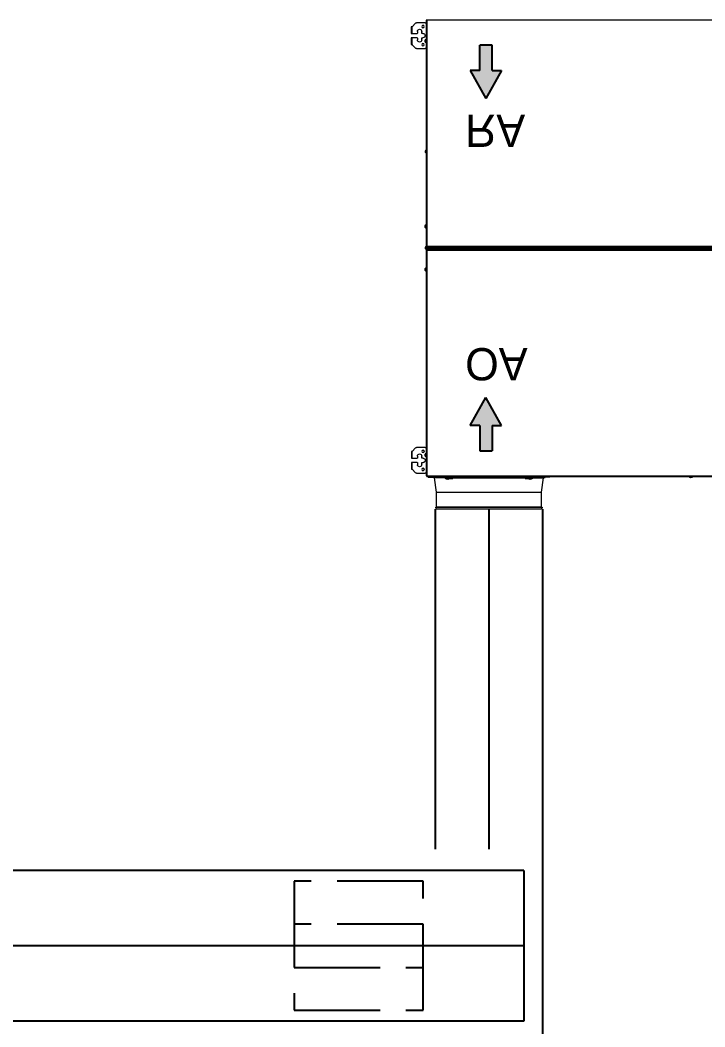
# Model space of a CAD drawing. Header units: millimetres. Extents: x 61566 to 667441, y 0 to 118800.
# Drawn here: x 276543 to 278135, y 53743 to 56083 of the extents above; entities that cross this region are included whole.
import ezdxf

# ---------------------------------------------------------------- set-up
doc = ezdxf.new("R2010")
doc.units = ezdxf.units.MM
doc.header["$LTSCALE"] = 200
for name, pattern in [('CEN6', [12, 10, -0.75, 0.5, -0.75]), ('CENTER', [50.8, 31.75, -6.35, 6.35, -6.35]), ('H6', [6.5, 5, -1.5])]:
    doc.linetypes.add(name, pattern=pattern)
for name, color, linetype in [('1 EA', 3, 'Continuous'), ('1 OA', 4, 'Continuous'), ('LG-환기', 2, 'Continuous'), ('환기(SA)', 3, 'Continuous'), ('환기유니트', 6, 'Continuous')]:
    doc.layers.add(name, color=color, linetype=linetype)
doc.styles.add('ACISOGDT', font='amgdt.shx')

# ---------------------------------------------------------------- blocks, each defined once
blk = doc.blocks.new('파랑화살표')
at = {"layer": 'LG-환기', "ltscale": 0.5}
blk.add_hatch(color=5, dxfattribs=at).paths.add_polyline_path([(0, -15.8), (0, 15.8), (64.8, 15.8), (64.8, 40.6), (137.3, 0), (64.8, -40.6), (64.8, -15.8)])
at = {"layer": 'LG-환기', "color": 5, "ltscale": 0.5}
for p, q in [((64.8, 40.6), (137.3, 0)), ((64.8, 40.6), (137.3, 0)), ((64.8, 15.8), (64.8, 40.6)), ((64.8, 15.8), (64.8, 40.6)), ((64.8, 15.8), (0, 15.8)), ((64.8, 15.8), (0, 15.8)), ((0, 15.8), (0, -15.8)), ((64.8, -40.6), (137.3, 0)), ((64.8, -40.6), (137.3, 0)), ((64.8, -15.8), (0, -15.8)), ((64.8, -15.8), (0, -15.8)), ((64.8, -15.8), (64.8, -40.6)), ((64.8, -15.8), (64.8, -40.6))]:
    blk.add_line(p, q, dxfattribs=at)
blk = doc.blocks.new('빨간화살표')
at = {"layer": 'LG-환기', "ltscale": 0.5}
blk.add_hatch(color=1, dxfattribs=at).paths.add_polyline_path([(0, -15.8), (0, 15.8), (-64.8, 15.8), (-64.8, 40.6), (-137.3, 0), (-64.8, -40.6), (-64.8, -15.8)])
at = {"layer": 'LG-환기', "color": 1, "ltscale": 0.5}
for p, q in [((-64.8, 40.6), (-137.3, 0)), ((-64.8, 40.6), (-137.3, 0)), ((-64.8, 15.8), (-64.8, 40.6)), ((-64.8, 15.8), (-64.8, 40.6)), ((-64.8, -40.6), (-137.3, 0)), ((-64.8, -40.6), (-137.3, 0)), ((-64.8, 15.8), (0, 15.8)), ((-64.8, 15.8), (0, 15.8)), ((0, 15.8), (0, -15.8)), ((-64.8, -15.8), (-64.8, -40.6)), ((-64.8, -15.8), (-64.8, -40.6)), ((-64.8, -15.8), (0, -15.8)), ((-64.8, -15.8), (0, -15.8))]:
    blk.add_line(p, q, dxfattribs=at)
blk = doc.blocks.new('상업용 프리미엄환기 800~1000CMH')
at = {"layer": 'LG-환기', "color": 0, "linetype": 'Continuous', "lineweight": 18}
for p, q in [((-10.4, 23.9), (-10.4, 1261.3)), ((-9.1, 22.5), (-9.1, 948.1)), ((1050.5, 949), (1050.5, 22.5)), ((-12.8, 639.5), (-12.8, 639.5)), ((-10.9, 633.1), (-10.9, 642)), ((-12.4, 309.6), (-12.6, 298.6)), ((-10.4, 309.6), (-12.4, 309.6)), ((-12.4, 309.6), (-12.4, 199.3)), ((-82.5, 291.6), (-86.8, 289.9)), ((-86.8, 289.9), (-86.8, 46.3)), ((-82.5, 291.6), (-82.5, 44.5)), ((-81.8, 291.1), (-81.8, 45)), ((-46.9, 289.9), (-81.8, 289.9)), ((-13.5, 294.1), (-46.9, 289.9)), ((-46.9, 46.3), (-46.9, 289.9)), ((-13.5, 269.9), (-13.5, 294.1)), ((-12.6, 266.4), (-12.6, 298.6)), ((-16.7, 264.6), (-17.1, 264.6)), ((-17.1, 263.8), (-16.7, 263.8)), ((-16.7, 266.4), (-16.7, 266.4)), ((-16.7, 262.1), (-16.7, 262.1)), ((-15.5, 252), (-15.5, 260.1)), ((-14.6, 268.9), (-14.9, 268.9)), ((-14.9, 268.9), (-14.9, 259.5)), ((-14.9, 259.5), (-14.6, 259.5)), ((-12.4, 269.9), (-14.6, 269.9)), ((-14.6, 253.4), (-14.6, 269.9)), ((-14.6, 259.6), (-12.5, 259.6)), ((-13.5, 83.9), (-13.5, 252.2)), ((-12.6, 80.1), (-12.6, 256)), ((-10.4, 199.3), (-12.4, 199.3)), ((-12.4, 136.8), (-10.4, 136.8)), ((-12.4, 26.6), (-12.4, 136.8)), ((-16.7, 72.3), (-17.1, 72.3)), ((-17.1, 71.5), (-16.7, 71.5)), ((-16.7, 74), (-16.7, 74)), ((-15.5, 76.1), (-15.5, 84.1)), ((-14.6, 76.6), (-14.9, 76.6)), ((-14.9, 76.6), (-14.9, 67.2)), ((-14.6, 66.2), (-14.6, 82.7)), ((-14.6, 76.5), (-12.5, 76.5)), ((-16.7, 69.7), (-16.7, 69.7)), ((-14.9, 67.2), (-14.6, 67.2)), ((-14.6, 66.2), (-12.4, 66.2)), ((-13.5, 66.2), (-13.5, 42)), ((-12.6, 69.7), (-12.6, 37.6)), ((-86.8, 46.3), (-82.5, 44.5)), ((-81.8, 46.3), (-46.9, 46.3)), ((-46.9, 46.3), (-13.5, 42)), ((-12.6, 37.6), (-12.4, 26.6)), ((-12.4, 26.6), (-10.4, 26.6)), ((1051.8, 23.9), (-10.4, 23.9)), ((1050.5, 22.6), (-9.1, 22.6)), ((-1.7, 22.5), (-9.1, 22.5)), ((-3, 0), (-3, 20)), ((17, 12.1), (21.5, 12.1)), ((21.5, 2.1), (17, 2.1)), ((22, 12.6), (22, 15.1)), ((22, 1.6), (22, -12)), ((32, 15.1), (32, 12.6)), ((32, -12), (32, 1.6)), ((32.5, 12.1), (37, 12.1)), ((37, 2.1), (32.5, 2.1)), ((44, 22.1), (35.2, 22.1)), ((37.6, 20.1), (37.7, 20.1)), ((57, 20), (57, 0)), ((475.1, 22.1), (466.3, 22.1)), ((468.7, 20.1), (468.8, 20.1)), ((518.9, 21.1), (519, 21.1)), ((575.1, 22.1), (566.3, 22.1)), ((568.7, 20.1), (568.8, 20.1)), ((743, 21.1), (743.1, 21.1)), ((984.4, -0.2), (984.4, 19.8)), ((1006.2, 22.1), (997.4, 22.1)), ((999.8, 20.1), (999.9, 20.1)), ((1004.4, 11.9), (1008.9, 11.9)), ((1008.9, 1.9), (1004.4, 1.9)), ((1009.4, 12.4), (1009.4, 14.9)), ((1009.4, 1.4), (1009.4, -12.2)), ((1019.4, 14.9), (1019.4, 12.4)), ((1019.4, -12.2), (1019.4, 1.4)), ((1019.9, 11.9), (1024.4, 11.9)), ((1024.4, 1.9), (1019.9, 1.9)), ((1050.5, 22.5), (1042.7, 22.5)), ((1044.4, 19.8), (1044.4, -0.2)), ((6.2, -10.4), (-2.1, -2.1)), ((5.9, -10.1), (22, -10.1)), ((6.2, -10.4), (22, -10.4)), ((6.2, -12), (6.2, -10.4)), ((22, -12), (6.2, -12)), ((9.2, -10.4), (9.2, -12)), ((19, -12), (19, -10.4)), ((32, -10.1), (48.1, -10.1)), ((32, -10.4), (47.8, -10.4)), ((47.8, -12), (32, -12)), ((35, -10.4), (35, -12)), ((44.8, -12), (44.8, -10.4)), ((56.1, -2.1), (47.8, -10.4)), ((47.8, -10.4), (47.8, -12)), ((985.3, -2.3), (993.3, -10.3)), ((993.3, -10.3), (1009.4, -10.3)), ((993.6, -10.6), (993.3, -10.3)), ((993.6, -10.6), (1009.4, -10.6)), ((993.6, -12.2), (993.6, -10.6)), ((1009.4, -12.2), (993.6, -12.2)), ((996.6, -10.6), (996.6, -12.2)), ((1006.4, -12.2), (1006.4, -10.6)), ((1019.4, -10.3), (1035.5, -10.3)), ((1019.4, -10.6), (1035.2, -10.6)), ((1035.2, -12.2), (1019.4, -12.2)), ((1022.4, -10.6), (1022.4, -12.2)), ((1032.2, -12.2), (1032.2, -10.6)), ((1043.5, -2.3), (1035.2, -10.6)), ((1035.2, -10.6), (1035.2, -12.2))]:
    blk.add_line(p, q, dxfattribs=at)
at = {"layer": 'LG-환기', "color": 0, "lineweight": 70}
blk.add_line((520.7, 23.9), (520.7, 1259.8), dxfattribs=at)
at = {"layer": 'LG-환기', "color": 0, "linetype": 'Continuous', "lineweight": 18}
for centre in [(6, 15.1), (48, 15.1), (993.4, 14.9), (1035.4, 14.9)]:
    blk.add_circle(centre, 3, dxfattribs=at)
for centre, radius, start, end in [((-7.8, 637.6), 5.4, 124.6013, 158.604), ((-7.8, 637.6), 5.4, 206.0867, 235.3987), ((-10.7, 641.8), 0.3, 0, 124.6013), ((-10.7, 633.4), 0.3, 235.3987, 0), ((-82.3, 291.1), 0.5, 0, 111.8014), ((-13.6, 295.1), 1, 277.3264, 0), ((-11, 264.2), 6.09, 159.3157, 176.2321), ((-11, 264.2), 6.09, 183.7679, 200.6843), ((-11, 264.2), 6.1, 129.6019, 159.3622), ((-11, 264.2), 5.71, 175.982, 184.018), ((-11, 264.2), 6.1, 200.6378, 230.3981), ((-11, 71.9), 6.09, 159.3157, 176.2321), ((-11, 71.9), 6.09, 183.7679, 200.6843), ((-11, 71.9), 6.1, 129.6019, 159.3622), ((-11, 71.9), 5.71, 175.982, 184.018), ((-11, 71.9), 6.1, 200.6378, 230.3981), ((-82.3, 45), 0.5, 248.1986, 0), ((-13.6, 41), 1, 0, 82.6736), ((0, 20), 3, 119.9279, 180), ((0, 0), 3, 180, 225), ((17, 7.1), 5, 90, 270), ((21.5, 12.6), 0.5, 270, 0), ((21.5, 1.6), 0.5, 0, 90), ((27, 15.1), 5, 0, 180), ((32.5, 12.6), 0.5, 180, 270), ((32.5, 1.6), 0.5, 90, 180), ((35.4, 22.3), 0.3, 90, 214.6013), ((39.6, 25.2), 5.4, 214.6013, 248.604), ((37, 7.1), 5, 270, 90), ((39.6, 25.2), 5.4, 296.0867, 325.3987), ((43.8, 22.3), 0.3, 325.3987, 90), ((54, 20), 3, 0, 60.0721), ((54, 0), 3, 315, 0), ((466.5, 22.3), 0.3, 90, 214.6013), ((470.7, 25.2), 5.4, 214.6013, 248.604), ((470.7, 25.2), 5.4, 296.0867, 325.3987), ((474.9, 22.3), 0.3, 325.3987, 90), ((520.9, 26.2), 5.4, 221.7551, 248.604), ((520.9, 26.2), 5.4, 296.0867, 318.2452), ((566.5, 22.3), 0.3, 90, 214.6013), ((570.7, 25.2), 5.4, 214.6013, 248.604), ((570.7, 25.2), 5.4, 296.0867, 325.3987), ((574.9, 22.3), 0.3, 325.3987, 90), ((745, 26.2), 5.4, 221.7551, 248.604), ((745, 26.2), 5.4, 296.0867, 318.2452), ((987.4, 19.8), 3, 111.0403, 180), ((997.6, 22.3), 0.3, 90, 214.6013), ((1001.8, 25.2), 5.4, 214.6013, 248.604), ((1004.4, 6.9), 5, 90, 270), ((1001.8, 25.2), 5.4, 296.0867, 325.3987), ((1006, 22.3), 0.3, 325.3987, 90), ((1008.9, 12.4), 0.5, 270, 0), ((1008.9, 1.4), 0.5, 0, 90), ((1014.4, 14.9), 5, 0, 180), ((1019.9, 12.4), 0.5, 180, 270), ((1019.9, 1.4), 0.5, 90, 180), ((1024.4, 6.9), 5, 270, 90), ((1041.4, 19.8), 3, 0, 68.9597), ((987.4, -0.2), 3, 180, 225), ((1041.4, -0.2), 3, 315, 0)]:
    blk.add_arc(centre, radius, start, end, dxfattribs=at)
for points, knots in [([(-13.1, 638.3), (-13.1, 638.2), (-13.1, 638.2), (-13.2, 638.2), (-13.2, 638.2), (-13.2, 638.2), (-13.2, 638.2), (-13.2, 638.1), (-13.2, 638.1), (-13.2, 638.1), (-13.2, 638.1), (-13.2, 638.1), (-13.2, 638.1), (-13.2, 638), (-13.2, 638), (-13.2, 638), (-13.2, 638), (-13.2, 638), (-13.2, 638), (-13.2, 638), (-13.2, 638), (-13.2, 638), (-13.1, 638), (-13.1, 638), (-13.1, 638)], [0, 0, 0, 0, 0.125, 0.125, 0.1875, 0.1875, 0.25, 0.25, 0.375, 0.375, 0.4375, 0.4375, 0.5, 0.5, 0.625, 0.625, 0.6875, 0.6875, 0.75, 0.8125, 0.8125, 0.875, 0.875, 1, 1, 1, 1]), ([(-13.1, 637.2), (-13.1, 637.2), (-13.1, 637.2), (-13.2, 637.1), (-13.2, 637.1), (-13.2, 637.1), (-13.2, 637.1), (-13.2, 637.1), (-13.2, 637.1), (-13.2, 637.1), (-13.2, 637.1), (-13.2, 637.1), (-13.2, 637.1), (-13.2, 637.1), (-13.2, 637), (-13.2, 637), (-13.2, 637), (-13.2, 637), (-13.2, 637), (-13.2, 637), (-13.2, 636.9), (-13.2, 636.9), (-13.1, 636.9), (-13.1, 636.9), (-13.1, 636.9)], [0, 0, 0, 0, 0.125, 0.125, 0.1875, 0.1875, 0.25, 0.25, 0.375, 0.375, 0.4375, 0.4375, 0.5, 0.5, 0.625, 0.625, 0.6875, 0.6875, 0.75, 0.8125, 0.8125, 0.875, 0.875, 1, 1, 1, 1]), ([(-12.8, 639.5), (-12.9, 639.4), (-12.9, 639.3), (-13, 639.1), (-13, 639.1), (-13, 639), (-13, 638.9), (-13.1, 638.7), (-13.1, 638.5), (-13.1, 638.3)], [0, 0, 0, 0, 0.25, 0.25, 0.375, 0.375, 0.5, 0.5, 1, 1, 1, 1]), ([(-13.1, 638), (-13.1, 638), (-13.1, 638), (-13, 638), (-13, 638), (-12.9, 638), (-12.9, 638), (-12.8, 638), (-12.8, 638), (-12.8, 638)], [0, 0, 0, 0, 0.5, 0.5, 0.75, 0.75, 0.875, 0.875, 1, 1, 1, 1]), ([(-12.8, 637.2), (-12.9, 637.2), (-13, 637.2), (-13, 637.2), (-13, 637.2), (-13.1, 637.2), (-13.1, 637.2), (-13.1, 637.2), (-13.1, 637.2), (-13.1, 637.2)], [0, 0, 0, 0, 0.5, 0.5, 0.625, 0.625, 0.75, 0.75, 1, 1, 1, 1]), ([(-13.1, 636.9), (-13.1, 636.7), (-13.1, 636.6), (-13.1, 636.5), (-13.1, 636.4), (-13, 636.3), (-13, 636.3), (-13, 636.1), (-13, 636.1), (-13, 636), (-12.9, 635.8), (-12.8, 635.7), (-12.8, 635.6)], [0, 0, 0, 0, 0.25, 0.25, 0.375, 0.375, 0.5, 0.5, 0.625, 0.625, 0.75, 1, 1, 1, 1]), ([(-12.5, 259.6), (-12.5, 258.7), (-12.5, 257.7), (-12.6, 256.5), (-12.6, 256.3), (-12.6, 256)], [0, 0, 0, 0, 0.778328, 0.778328, 1, 1, 1, 1]), ([(-12.4, 268.1), (-12.4, 268), (-12.4, 267.8), (-12.4, 267.6), (-12.4, 267.6), (-12.4, 267.5), (-12.4, 267.4), (-12.4, 267.3), (-12.4, 267), (-12.4, 266.7), (-12.4, 266.3), (-12.4, 266.1), (-12.4, 266), (-12.4, 265.8), (-12.4, 265.8), (-12.4, 265.7), (-12.4, 265.7), (-12.4, 265.4), (-12.4, 265), (-12.4, 264.7), (-12.4, 264.3), (-12.4, 264.1), (-12.4, 263.8), (-12.4, 263.8), (-12.4, 263.7), (-12.4, 263.5), (-12.4, 263.4), (-12.4, 263.1), (-12.4, 262.7), (-12.4, 262.3), (-12.4, 262), (-12.4, 261.9), (-12.4, 261.8), (-12.4, 261.7), (-12.4, 261.4), (-12.4, 261), (-12.5, 260.7), (-12.5, 260.5), (-12.5, 260.4), (-12.5, 260.3), (-12.5, 260.2), (-12.5, 260.1), (-12.5, 260.1), (-12.5, 259.9), (-12.5, 259.8), (-12.5, 259.6)], [0, 0, 0, 0, 0.0625, 0.0625, 0.078125, 0.078125, 0.09375, 0.125, 0.125, 0.1875, 0.25, 0.25, 0.28125, 0.28125, 0.296875, 0.296875, 0.3125, 0.3125, 0.375, 0.4375, 0.4375, 0.5, 0.5, 0.515625, 0.515625, 0.53125, 0.5625, 0.5625, 0.625, 0.6875, 0.6875, 0.71875, 0.71875, 0.75, 0.75, 0.8125, 0.875, 0.875, 0.90625, 0.90625, 0.921875, 0.921875, 0.9375, 0.9375, 1, 1, 1, 1]), ([(-12.4, 269.9), (-12.4, 269.9), (-12.4, 269.9), (-12.4, 269.9), (-12.4, 269.9), (-12.4, 269.8), (-12.4, 269.7), (-12.4, 269.7), (-12.4, 269.7), (-12.4, 269.7), (-12.4, 269.7), (-12.4, 269.6), (-12.4, 269.6), (-12.4, 269.4), (-12.4, 269.3), (-12.4, 269.1), (-12.4, 269.1), (-12.4, 269), (-12.4, 269), (-12.4, 268.9), (-12.4, 268.9), (-12.4, 268.7), (-12.4, 268.6), (-12.4, 268.4), (-12.4, 268.3), (-12.4, 268.1)], [0, 0, 0, 0, 0.001286, 0.001286, 0.126125, 0.250964, 0.250964, 0.282174, 0.282174, 0.313384, 0.313384, 0.375804, 0.375804, 0.500643, 0.625482, 0.625482, 0.687902, 0.687902, 0.719112, 0.719112, 0.750321, 0.750321, 0.875161, 0.875161, 1, 1, 1, 1]), ([(-15.5, 252), (-15.5, 252), (-15.5, 252), (-15.4, 252), (-15.4, 252), (-15.4, 252), (-15.4, 252.1), (-15.3, 252.1), (-15.3, 252.2), (-15.2, 252.2), (-15.1, 252.3), (-15.1, 252.4), (-15, 252.5), (-15, 252.5), (-15, 252.5), (-15, 252.5), (-14.9, 252.6), (-14.9, 252.6), (-14.9, 252.7), (-14.8, 252.8), (-14.8, 252.8), (-14.8, 252.8), (-14.7, 252.9), (-14.7, 252.9), (-14.7, 252.9), (-14.7, 253), (-14.7, 253), (-14.7, 253.1), (-14.6, 253.1), (-14.6, 253.1), (-14.6, 253.2), (-14.6, 253.2), (-14.6, 253.2), (-14.6, 253.3), (-14.6, 253.3), (-14.6, 253.4), (-14.6, 253.4)], [0, 0, 0, 0, 0.015625, 0.015625, 0.03125, 0.0625, 0.0625, 0.125, 0.125, 0.25, 0.25, 0.375, 0.375, 0.40625, 0.40625, 0.4375, 0.4375, 0.5, 0.5, 0.625, 0.625, 0.65625, 0.65625, 0.6875, 0.6875, 0.75, 0.75, 0.8125, 0.8125, 0.84375, 0.84375, 0.875, 0.875, 0.9375, 0.9375, 1, 1, 1, 1]), ([(-14.6, 253.4), (-14.3, 253.5), (-13.9, 253.5), (-13.3, 253.6), (-12.9, 253.6), (-12.6, 253.6)], [0, 0, 0, 0, 0.5, 0.5, 1, 1, 1, 1]), ([(-12.6, 253.6), (-12.6, 253.5), (-12.6, 253.5), (-12.6, 253.5), (-12.6, 253.4), (-12.6, 253.4), (-12.6, 253.4), (-12.6, 253.3), (-12.6, 253.3), (-12.7, 253.3), (-12.7, 253.2), (-12.7, 253.2), (-12.7, 253.1), (-12.7, 253.1), (-12.7, 253.1), (-12.8, 253), (-12.8, 253), (-12.8, 252.9), (-12.9, 252.9), (-12.9, 252.8), (-12.9, 252.7), (-13, 252.7), (-13, 252.7), (-13, 252.7), (-13, 252.6), (-13.1, 252.6), (-13.1, 252.5), (-13.2, 252.4), (-13.3, 252.4), (-13.3, 252.3), (-13.4, 252.3), (-13.4, 252.2), (-13.4, 252.2), (-13.4, 252.2), (-13.5, 252.2), (-13.5, 252.2), (-13.5, 252.2)], [0, 0, 0, 0, 0.0625, 0.0625, 0.125, 0.125, 0.15625, 0.15625, 0.1875, 0.1875, 0.25, 0.25, 0.3125, 0.3125, 0.34375, 0.34375, 0.375, 0.375, 0.5, 0.5, 0.5625, 0.5625, 0.59375, 0.59375, 0.625, 0.625, 0.75, 0.75, 0.875, 0.875, 0.9375, 0.9375, 0.96875, 0.984375, 0.984375, 1, 1, 1, 1]), ([(-12.4, 199.3), (-12.4, 194.1), (-12.4, 188.9), (-12.4, 178.5), (-12.4, 168.1), (-12.4, 157.6), (-12.4, 147.2), (-12.4, 142), (-12.4, 136.8)], [0, 0, 0, 0, 0.25, 0.25, 0.5, 0.75, 0.75, 1, 1, 1, 1]), ([(-14.6, 82.7), (-14.6, 82.8), (-14.6, 82.8), (-14.6, 82.8), (-14.6, 82.9), (-14.6, 82.9), (-14.6, 82.9), (-14.6, 83), (-14.6, 83), (-14.7, 83), (-14.7, 83.1), (-14.7, 83.1), (-14.7, 83.2), (-14.7, 83.2), (-14.7, 83.2), (-14.8, 83.3), (-14.8, 83.3), (-14.8, 83.4), (-14.9, 83.4), (-14.9, 83.5), (-14.9, 83.5), (-15, 83.6), (-15, 83.6), (-15, 83.6), (-15, 83.7), (-15.1, 83.7), (-15.1, 83.8), (-15.2, 83.9), (-15.3, 83.9), (-15.3, 84), (-15.4, 84), (-15.4, 84.1), (-15.4, 84.1), (-15.4, 84.1), (-15.5, 84.1), (-15.5, 84.1), (-15.5, 84.1)], [0, 0, 0, 0, 0.0625, 0.0625, 0.125, 0.125, 0.15625, 0.15625, 0.1875, 0.1875, 0.25, 0.25, 0.3125, 0.3125, 0.34375, 0.34375, 0.375, 0.375, 0.5, 0.5, 0.5625, 0.5625, 0.59375, 0.59375, 0.625, 0.625, 0.75, 0.75, 0.875, 0.875, 0.9375, 0.9375, 0.96875, 0.984375, 0.984375, 1, 1, 1, 1]), ([(-12.6, 82.5), (-12.9, 82.5), (-13.3, 82.5), (-13.9, 82.6), (-14.3, 82.6), (-14.6, 82.7)], [0, 0, 0, 0, 0.5, 0.5, 1, 1, 1, 1]), ([(-13.5, 83.9), (-13.5, 83.9), (-13.5, 83.9), (-13.4, 83.9), (-13.4, 83.9), (-13.4, 83.9), (-13.4, 83.9), (-13.3, 83.8), (-13.3, 83.8), (-13.2, 83.7), (-13.1, 83.6), (-13.1, 83.5), (-13, 83.5), (-13, 83.5), (-13, 83.4), (-13, 83.4), (-12.9, 83.4), (-12.9, 83.3), (-12.9, 83.2), (-12.8, 83.2), (-12.8, 83.1), (-12.8, 83.1), (-12.7, 83.1), (-12.7, 83), (-12.7, 83), (-12.7, 83), (-12.7, 82.9), (-12.7, 82.9), (-12.6, 82.8), (-12.6, 82.8), (-12.6, 82.8), (-12.6, 82.7), (-12.6, 82.7), (-12.6, 82.7), (-12.6, 82.6), (-12.6, 82.6), (-12.6, 82.5)], [0, 0, 0, 0, 0.015625, 0.015625, 0.03125, 0.0625, 0.0625, 0.125, 0.125, 0.25, 0.25, 0.375, 0.375, 0.40625, 0.40625, 0.4375, 0.4375, 0.5, 0.5, 0.625, 0.625, 0.65625, 0.65625, 0.6875, 0.6875, 0.75, 0.75, 0.8125, 0.8125, 0.84375, 0.84375, 0.875, 0.875, 0.9375, 0.9375, 1, 1, 1, 1]), ([(-12.6, 80.1), (-12.6, 79.9), (-12.6, 79.6), (-12.5, 78.4), (-12.5, 77.4), (-12.5, 76.5)], [0, 0, 0, 0, 0.221672, 0.221672, 1, 1, 1, 1]), ([(-12.5, 76.5), (-12.5, 76.3), (-12.5, 76.2), (-12.5, 75.9), (-12.5, 75.6), (-12.4, 75.2), (-12.4, 75), (-12.4, 75), (-12.4, 74.9), (-12.4, 74.9), (-12.4, 74.7), (-12.4, 74.6), (-12.4, 74.4), (-12.4, 74), (-12.4, 73.6), (-12.4, 73.3), (-12.4, 73.2), (-12.4, 73.1), (-12.4, 73), (-12.4, 72.9), (-12.4, 72.9), (-12.4, 72.6), (-12.4, 72.4), (-12.4, 72), (-12.4, 71.7), (-12.4, 71.3), (-12.4, 71), (-12.4, 71), (-12.4, 70.9), (-12.4, 70.8), (-12.4, 70.7), (-12.4, 70.6), (-12.4, 70.3), (-12.4, 69.9), (-12.4, 69.6), (-12.4, 69.3), (-12.4, 69.2), (-12.4, 69.1), (-12.4, 69.1), (-12.4, 69), (-12.4, 69), (-12.4, 68.7), (-12.4, 68.6), (-12.4, 68.3), (-12.4, 68.1), (-12.4, 68)], [0, 0, 0, 0, 0.0625, 0.0625, 0.125, 0.1875, 0.1875, 0.203125, 0.203125, 0.21875, 0.21875, 0.25, 0.25, 0.3125, 0.375, 0.375, 0.40625, 0.40625, 0.421875, 0.421875, 0.4375, 0.4375, 0.5, 0.5, 0.5625, 0.625, 0.625, 0.640625, 0.640625, 0.65625, 0.65625, 0.6875, 0.6875, 0.75, 0.8125, 0.8125, 0.84375, 0.84375, 0.859375, 0.859375, 0.875, 0.875, 0.9375, 0.9375, 1, 1, 1, 1]), ([(-12.4, 68), (-12.4, 67.9), (-12.4, 67.7), (-12.4, 67.6), (-12.4, 67.5), (-12.4, 67.5), (-12.4, 67.4), (-12.4, 67.3), (-12.4, 67.1), (-12.4, 66.9), (-12.4, 66.8), (-12.4, 66.7), (-12.4, 66.6), (-12.4, 66.6), (-12.4, 66.6), (-12.4, 66.5), (-12.4, 66.5), (-12.4, 66.4), (-12.4, 66.4), (-12.4, 66.3), (-12.4, 66.3), (-12.4, 66.2), (-12.4, 66.2), (-12.4, 66.2), (-12.4, 66.2)], [0, 0, 0, 0, 0.12492, 0.12492, 0.15615, 0.15615, 0.18738, 0.24984, 0.24984, 0.37476, 0.49968, 0.49968, 0.562139, 0.562139, 0.593369, 0.593369, 0.624599, 0.624599, 0.749519, 0.874439, 0.874439, 0.999359, 0.999359, 1, 1, 1, 1]), ([(37.7, 20.1), (37.8, 20.1), (37.9, 20.1), (38, 20), (38.1, 20), (38.2, 20), (38.2, 19.9), (38.5, 19.9), (38.7, 19.8), (38.9, 19.8)], [0, 0, 0, 0, 0.25, 0.25, 0.375, 0.375, 0.5, 0.5, 1, 1, 1, 1]), ([(38.9, 19.8), (38.9, 19.8), (38.9, 19.8), (39, 19.8), (39, 19.8), (39, 19.8), (39, 19.8), (39, 19.8), (39, 19.8), (39.1, 19.8), (39.1, 19.8), (39.1, 19.8), (39.1, 19.8), (39.1, 19.8), (39.1, 19.8), (39.2, 19.8), (39.2, 19.8), (39.2, 19.8), (39.2, 19.8), (39.2, 19.8), (39.2, 19.8), (39.2, 19.8), (39.2, 19.8), (39.2, 19.8), (39.2, 19.8)], [0, 0, 0, 0, 0.125, 0.125, 0.1875, 0.1875, 0.25, 0.25, 0.375, 0.375, 0.4375, 0.4375, 0.5, 0.5, 0.625, 0.625, 0.6875, 0.6875, 0.75, 0.8125, 0.8125, 0.875, 0.875, 1, 1, 1, 1]), ([(39.2, 19.8), (39.2, 19.8), (39.2, 19.9), (39.2, 20), (39.2, 20), (39.2, 20.1), (39.2, 20.1), (39.2, 20.1), (39.2, 20.1), (39.2, 20.2)], [0, 0, 0, 0, 0.5, 0.5, 0.75, 0.75, 0.875, 0.875, 1, 1, 1, 1]), ([(40, 20.2), (40, 20.1), (40, 20), (40, 19.9), (40, 19.9), (40, 19.9), (40, 19.9), (40, 19.8), (40, 19.8), (40, 19.8)], [0, 0, 0, 0, 0.5, 0.5, 0.625, 0.625, 0.75, 0.75, 1, 1, 1, 1]), ([(40, 19.8), (40, 19.8), (40, 19.8), (40, 19.8), (40, 19.8), (40, 19.8), (40, 19.8), (40, 19.8), (40, 19.8), (40.1, 19.8), (40.1, 19.8), (40.1, 19.8), (40.1, 19.8), (40.1, 19.8), (40.1, 19.8), (40.1, 19.8), (40.1, 19.8), (40.2, 19.8), (40.2, 19.8), (40.2, 19.8), (40.2, 19.8), (40.2, 19.8), (40.3, 19.8), (40.3, 19.8), (40.3, 19.8)], [0, 0, 0, 0, 0.125, 0.125, 0.1875, 0.1875, 0.25, 0.25, 0.375, 0.375, 0.4375, 0.4375, 0.5, 0.5, 0.625, 0.625, 0.6875, 0.6875, 0.75, 0.8125, 0.8125, 0.875, 0.875, 1, 1, 1, 1]), ([(40.3, 19.8), (40.4, 19.8), (40.5, 19.8), (40.7, 19.9), (40.7, 19.9), (40.9, 19.9), (40.9, 19.9), (41, 20), (41.1, 20), (41.2, 20), (41.3, 20.1), (41.5, 20.1), (41.6, 20.2)], [0, 0, 0, 0, 0.25, 0.25, 0.375, 0.375, 0.5, 0.5, 0.625, 0.625, 0.75, 1, 1, 1, 1]), ([(468.8, 20.1), (468.9, 20.1), (469, 20.1), (469.1, 20), (469.2, 20), (469.3, 20), (469.3, 19.9), (469.6, 19.9), (469.8, 19.8), (470, 19.8)], [0, 0, 0, 0, 0.25, 0.25, 0.375, 0.375, 0.5, 0.5, 1, 1, 1, 1]), ([(470, 19.8), (470, 19.8), (470, 19.8), (470.1, 19.8), (470.1, 19.8), (470.1, 19.8), (470.1, 19.8), (470.1, 19.8), (470.1, 19.8), (470.2, 19.8), (470.2, 19.8), (470.2, 19.8), (470.2, 19.8), (470.2, 19.8), (470.2, 19.8), (470.3, 19.8), (470.3, 19.8), (470.3, 19.8), (470.3, 19.8), (470.3, 19.8), (470.3, 19.8), (470.3, 19.8), (470.3, 19.8), (470.3, 19.8), (470.3, 19.8)], [0, 0, 0, 0, 0.125, 0.125, 0.1875, 0.1875, 0.25, 0.25, 0.375, 0.375, 0.4375, 0.4375, 0.5, 0.5, 0.625, 0.625, 0.6875, 0.6875, 0.75, 0.8125, 0.8125, 0.875, 0.875, 1, 1, 1, 1]), ([(470.3, 19.8), (470.3, 19.8), (470.3, 19.9), (470.3, 20), (470.3, 20), (470.3, 20.1), (470.3, 20.1), (470.3, 20.1), (470.3, 20.1), (470.3, 20.2)], [0, 0, 0, 0, 0.5, 0.5, 0.75, 0.75, 0.875, 0.875, 1, 1, 1, 1]), ([(471.1, 20.2), (471.1, 20.1), (471.1, 20), (471.1, 19.9), (471.1, 19.9), (471.1, 19.9), (471.1, 19.9), (471.1, 19.8), (471.1, 19.8), (471.1, 19.8)], [0, 0, 0, 0, 0.5, 0.5, 0.625, 0.625, 0.75, 0.75, 1, 1, 1, 1]), ([(471.1, 19.8), (471.1, 19.8), (471.1, 19.8), (471.1, 19.8), (471.1, 19.8), (471.1, 19.8), (471.1, 19.8), (471.1, 19.8), (471.1, 19.8), (471.2, 19.8), (471.2, 19.8), (471.2, 19.8), (471.2, 19.8), (471.2, 19.8), (471.2, 19.8), (471.2, 19.8), (471.2, 19.8), (471.3, 19.8), (471.3, 19.8), (471.3, 19.8), (471.3, 19.8), (471.3, 19.8), (471.4, 19.8), (471.4, 19.8), (471.4, 19.8)], [0, 0, 0, 0, 0.125, 0.125, 0.1875, 0.1875, 0.25, 0.25, 0.375, 0.375, 0.4375, 0.4375, 0.5, 0.5, 0.625, 0.625, 0.6875, 0.6875, 0.75, 0.8125, 0.8125, 0.875, 0.875, 1, 1, 1, 1]), ([(471.4, 19.8), (471.5, 19.8), (471.6, 19.8), (471.8, 19.9), (471.8, 19.9), (472, 19.9), (472, 19.9), (472.1, 20), (472.2, 20), (472.3, 20), (472.4, 20.1), (472.6, 20.1), (472.7, 20.2)], [0, 0, 0, 0, 0.25, 0.25, 0.375, 0.375, 0.5, 0.5, 0.625, 0.625, 0.75, 1, 1, 1, 1]), ([(519, 21.1), (519.1, 21.1), (519.2, 21.1), (519.3, 21), (519.4, 21), (519.5, 21), (519.5, 20.9), (519.8, 20.9), (520, 20.8), (520.2, 20.8)], [0, 0, 0, 0, 0.25, 0.25, 0.375, 0.375, 0.5, 0.5, 1, 1, 1, 1]), ([(520.2, 20.8), (520.2, 20.8), (520.2, 20.8), (520.3, 20.8), (520.3, 20.8), (520.3, 20.8), (520.3, 20.8), (520.3, 20.8), (520.3, 20.8), (520.4, 20.8), (520.4, 20.8), (520.4, 20.8), (520.4, 20.8), (520.4, 20.8), (520.4, 20.8), (520.5, 20.8), (520.5, 20.8), (520.5, 20.8), (520.5, 20.8), (520.5, 20.8), (520.5, 20.8), (520.5, 20.8), (520.5, 20.8), (520.5, 20.8), (520.5, 20.8)], [0, 0, 0, 0, 0.125, 0.125, 0.1875, 0.1875, 0.25, 0.25, 0.375, 0.375, 0.4375, 0.4375, 0.5, 0.5, 0.625, 0.625, 0.6875, 0.6875, 0.75, 0.8125, 0.8125, 0.875, 0.875, 1, 1, 1, 1]), ([(520.5, 20.8), (520.5, 20.8), (520.5, 20.9), (520.5, 21), (520.5, 21), (520.5, 21.1), (520.5, 21.1), (520.5, 21.1), (520.5, 21.1), (520.5, 21.2)], [0, 0, 0, 0, 0.5, 0.5, 0.75, 0.75, 0.875, 0.875, 1, 1, 1, 1]), ([(521.3, 21.2), (521.3, 21.1), (521.3, 21), (521.3, 20.9), (521.3, 20.9), (521.3, 20.9), (521.3, 20.9), (521.3, 20.8), (521.3, 20.8), (521.3, 20.8)], [0, 0, 0, 0, 0.5, 0.5, 0.625, 0.625, 0.75, 0.75, 1, 1, 1, 1]), ([(521.3, 20.8), (521.3, 20.8), (521.3, 20.8), (521.3, 20.8), (521.3, 20.8), (521.3, 20.8), (521.3, 20.8), (521.3, 20.8), (521.3, 20.8), (521.4, 20.8), (521.4, 20.8), (521.4, 20.8), (521.4, 20.8), (521.4, 20.8), (521.4, 20.8), (521.4, 20.8), (521.4, 20.8), (521.5, 20.8), (521.5, 20.8), (521.5, 20.8), (521.5, 20.8), (521.5, 20.8), (521.6, 20.8), (521.6, 20.8), (521.6, 20.8)], [0, 0, 0, 0, 0.125, 0.125, 0.1875, 0.1875, 0.25, 0.25, 0.375, 0.375, 0.4375, 0.4375, 0.5, 0.5, 0.625, 0.625, 0.6875, 0.6875, 0.75, 0.8125, 0.8125, 0.875, 0.875, 1, 1, 1, 1]), ([(521.6, 20.8), (521.7, 20.8), (521.8, 20.8), (522, 20.9), (522, 20.9), (522.2, 20.9), (522.2, 20.9), (522.3, 21), (522.4, 21), (522.5, 21), (522.6, 21.1), (522.8, 21.1), (522.9, 21.2)], [0, 0, 0, 0, 0.25, 0.25, 0.375, 0.375, 0.5, 0.5, 0.625, 0.625, 0.75, 1, 1, 1, 1]), ([(568.8, 20.1), (568.9, 20.1), (569, 20.1), (569.1, 20), (569.2, 20), (569.3, 20), (569.3, 19.9), (569.6, 19.9), (569.8, 19.8), (570, 19.8)], [0, 0, 0, 0, 0.25, 0.25, 0.375, 0.375, 0.5, 0.5, 1, 1, 1, 1]), ([(570, 19.8), (570, 19.8), (570, 19.8), (570.1, 19.8), (570.1, 19.8), (570.1, 19.8), (570.1, 19.8), (570.1, 19.8), (570.1, 19.8), (570.2, 19.8), (570.2, 19.8), (570.2, 19.8), (570.2, 19.8), (570.2, 19.8), (570.2, 19.8), (570.3, 19.8), (570.3, 19.8), (570.3, 19.8), (570.3, 19.8), (570.3, 19.8), (570.3, 19.8), (570.3, 19.8), (570.3, 19.8), (570.3, 19.8), (570.3, 19.8)], [0, 0, 0, 0, 0.125, 0.125, 0.1875, 0.1875, 0.25, 0.25, 0.375, 0.375, 0.4375, 0.4375, 0.5, 0.5, 0.625, 0.625, 0.6875, 0.6875, 0.75, 0.8125, 0.8125, 0.875, 0.875, 1, 1, 1, 1]), ([(570.3, 19.8), (570.3, 19.8), (570.3, 19.9), (570.3, 20), (570.3, 20), (570.3, 20.1), (570.3, 20.1), (570.3, 20.1), (570.3, 20.1), (570.3, 20.2)], [0, 0, 0, 0, 0.5, 0.5, 0.75, 0.75, 0.875, 0.875, 1, 1, 1, 1]), ([(571.1, 20.2), (571.1, 20.1), (571.1, 20), (571.1, 19.9), (571.1, 19.9), (571.1, 19.9), (571.1, 19.9), (571.1, 19.8), (571.1, 19.8), (571.1, 19.8)], [0, 0, 0, 0, 0.5, 0.5, 0.625, 0.625, 0.75, 0.75, 1, 1, 1, 1]), ([(571.1, 19.8), (571.1, 19.8), (571.1, 19.8), (571.1, 19.8), (571.1, 19.8), (571.1, 19.8), (571.1, 19.8), (571.1, 19.8), (571.1, 19.8), (571.2, 19.8), (571.2, 19.8), (571.2, 19.8), (571.2, 19.8), (571.2, 19.8), (571.2, 19.8), (571.2, 19.8), (571.2, 19.8), (571.3, 19.8), (571.3, 19.8), (571.3, 19.8), (571.3, 19.8), (571.3, 19.8), (571.4, 19.8), (571.4, 19.8), (571.4, 19.8)], [0, 0, 0, 0, 0.125, 0.125, 0.1875, 0.1875, 0.25, 0.25, 0.375, 0.375, 0.4375, 0.4375, 0.5, 0.5, 0.625, 0.625, 0.6875, 0.6875, 0.75, 0.8125, 0.8125, 0.875, 0.875, 1, 1, 1, 1]), ([(571.4, 19.8), (571.5, 19.8), (571.6, 19.8), (571.8, 19.9), (571.8, 19.9), (572, 19.9), (572, 19.9), (572.1, 20), (572.2, 20), (572.3, 20), (572.4, 20.1), (572.6, 20.1), (572.7, 20.2)], [0, 0, 0, 0, 0.25, 0.25, 0.375, 0.375, 0.5, 0.5, 0.625, 0.625, 0.75, 1, 1, 1, 1]), ([(743.1, 21.1), (743.2, 21.1), (743.3, 21.1), (743.4, 21), (743.5, 21), (743.6, 21), (743.6, 20.9), (743.9, 20.9), (744.1, 20.8), (744.3, 20.8)], [0, 0, 0, 0, 0.25, 0.25, 0.375, 0.375, 0.5, 0.5, 1, 1, 1, 1]), ([(744.3, 20.8), (744.3, 20.8), (744.3, 20.8), (744.4, 20.8), (744.4, 20.8), (744.4, 20.8), (744.4, 20.8), (744.4, 20.8), (744.4, 20.8), (744.5, 20.8), (744.5, 20.8), (744.5, 20.8), (744.5, 20.8), (744.5, 20.8), (744.5, 20.8), (744.6, 20.8), (744.6, 20.8), (744.6, 20.8), (744.6, 20.8), (744.6, 20.8), (744.6, 20.8), (744.6, 20.8), (744.6, 20.8), (744.6, 20.8), (744.6, 20.8)], [0, 0, 0, 0, 0.125, 0.125, 0.1875, 0.1875, 0.25, 0.25, 0.375, 0.375, 0.4375, 0.4375, 0.5, 0.5, 0.625, 0.625, 0.6875, 0.6875, 0.75, 0.8125, 0.8125, 0.875, 0.875, 1, 1, 1, 1]), ([(744.6, 20.8), (744.6, 20.8), (744.6, 20.9), (744.6, 21), (744.6, 21), (744.6, 21.1), (744.6, 21.1), (744.6, 21.1), (744.6, 21.1), (744.6, 21.2)], [0, 0, 0, 0, 0.5, 0.5, 0.75, 0.75, 0.875, 0.875, 1, 1, 1, 1]), ([(745.4, 21.2), (745.4, 21.1), (745.4, 21), (745.4, 20.9), (745.4, 20.9), (745.4, 20.9), (745.4, 20.9), (745.4, 20.8), (745.4, 20.8), (745.4, 20.8)], [0, 0, 0, 0, 0.5, 0.5, 0.625, 0.625, 0.75, 0.75, 1, 1, 1, 1]), ([(745.4, 20.8), (745.4, 20.8), (745.4, 20.8), (745.4, 20.8), (745.4, 20.8), (745.4, 20.8), (745.4, 20.8), (745.4, 20.8), (745.4, 20.8), (745.5, 20.8), (745.5, 20.8), (745.5, 20.8), (745.5, 20.8), (745.5, 20.8), (745.5, 20.8), (745.5, 20.8), (745.5, 20.8), (745.6, 20.8), (745.6, 20.8), (745.6, 20.8), (745.6, 20.8), (745.6, 20.8), (745.7, 20.8), (745.7, 20.8), (745.7, 20.8)], [0, 0, 0, 0, 0.125, 0.125, 0.1875, 0.1875, 0.25, 0.25, 0.375, 0.375, 0.4375, 0.4375, 0.5, 0.5, 0.625, 0.625, 0.6875, 0.6875, 0.75, 0.8125, 0.8125, 0.875, 0.875, 1, 1, 1, 1]), ([(745.7, 20.8), (745.8, 20.8), (745.9, 20.8), (746.1, 20.9), (746.1, 20.9), (746.3, 20.9), (746.3, 20.9), (746.4, 21), (746.5, 21), (746.6, 21), (746.7, 21.1), (746.9, 21.1), (747, 21.2)], [0, 0, 0, 0, 0.25, 0.25, 0.375, 0.375, 0.5, 0.5, 0.625, 0.625, 0.75, 1, 1, 1, 1]), ([(999.9, 20.1), (1000, 20.1), (1000.1, 20.1), (1000.2, 20), (1000.3, 20), (1000.4, 20), (1000.4, 19.9), (1000.7, 19.9), (1000.9, 19.8), (1001.1, 19.8)], [0, 0, 0, 0, 0.25, 0.25, 0.375, 0.375, 0.5, 0.5, 1, 1, 1, 1]), ([(1001.1, 19.8), (1001.1, 19.8), (1001.1, 19.8), (1001.2, 19.8), (1001.2, 19.8), (1001.2, 19.8), (1001.2, 19.8), (1001.2, 19.8), (1001.2, 19.8), (1001.3, 19.8), (1001.3, 19.8), (1001.3, 19.8), (1001.3, 19.8), (1001.3, 19.8), (1001.3, 19.8), (1001.4, 19.8), (1001.4, 19.8), (1001.4, 19.8), (1001.4, 19.8), (1001.4, 19.8), (1001.4, 19.8), (1001.4, 19.8), (1001.4, 19.8), (1001.4, 19.8), (1001.4, 19.8)], [0, 0, 0, 0, 0.125, 0.125, 0.1875, 0.1875, 0.25, 0.25, 0.375, 0.375, 0.4375, 0.4375, 0.5, 0.5, 0.625, 0.625, 0.6875, 0.6875, 0.75, 0.8125, 0.8125, 0.875, 0.875, 1, 1, 1, 1]), ([(1001.4, 19.8), (1001.4, 19.8), (1001.4, 19.9), (1001.4, 20), (1001.4, 20), (1001.4, 20.1), (1001.4, 20.1), (1001.4, 20.1), (1001.4, 20.1), (1001.4, 20.2)], [0, 0, 0, 0, 0.5, 0.5, 0.75, 0.75, 0.875, 0.875, 1, 1, 1, 1]), ([(1002.2, 20.2), (1002.2, 20.1), (1002.2, 20), (1002.2, 19.9), (1002.2, 19.9), (1002.2, 19.9), (1002.2, 19.9), (1002.2, 19.8), (1002.2, 19.8), (1002.2, 19.8)], [0, 0, 0, 0, 0.5, 0.5, 0.625, 0.625, 0.75, 0.75, 1, 1, 1, 1]), ([(1002.2, 19.8), (1002.2, 19.8), (1002.2, 19.8), (1002.2, 19.8), (1002.2, 19.8), (1002.2, 19.8), (1002.2, 19.8), (1002.2, 19.8), (1002.2, 19.8), (1002.3, 19.8), (1002.3, 19.8), (1002.3, 19.8), (1002.3, 19.8), (1002.3, 19.8), (1002.3, 19.8), (1002.3, 19.8), (1002.3, 19.8), (1002.4, 19.8), (1002.4, 19.8), (1002.4, 19.8), (1002.4, 19.8), (1002.4, 19.8), (1002.5, 19.8), (1002.5, 19.8), (1002.5, 19.8)], [0, 0, 0, 0, 0.125, 0.125, 0.1875, 0.1875, 0.25, 0.25, 0.375, 0.375, 0.4375, 0.4375, 0.5, 0.5, 0.625, 0.625, 0.6875, 0.6875, 0.75, 0.8125, 0.8125, 0.875, 0.875, 1, 1, 1, 1]), ([(1002.5, 19.8), (1002.6, 19.8), (1002.7, 19.8), (1002.9, 19.9), (1002.9, 19.9), (1003.1, 19.9), (1003.1, 19.9), (1003.2, 20), (1003.3, 20), (1003.4, 20), (1003.5, 20.1), (1003.7, 20.1), (1003.8, 20.2)], [0, 0, 0, 0, 0.25, 0.25, 0.375, 0.375, 0.5, 0.5, 0.625, 0.625, 0.75, 1, 1, 1, 1])]:
    blk.add_open_spline(points, degree=3, knots=knots, dxfattribs=at)
for points in [[(-12.8, 638), (-12.8, 637.7), (-12.8, 637.4), (-12.8, 637.2)], [(-12.8, 635.6), (-12.8, 635.6), (-12.8, 635.6), (-12.8, 635.6)], [(-13.5, 252.2), (-14.1, 252.1), (-14.8, 252), (-15.5, 252)], [(-14.6, 253.4), (-14.6, 253.4), (-14.6, 253.4), (-14.6, 253.4)], [(-15.5, 84.1), (-14.8, 84.1), (-14.1, 84), (-13.5, 83.9)], [(-14.6, 82.7), (-14.6, 82.7), (-14.6, 82.7), (-14.6, 82.7)], [(39.2, 20.2), (39.5, 20.1), (39.7, 20.1), (40, 20.2)], [(41.6, 20.2), (41.6, 20.1), (41.6, 20.1), (41.6, 20.2)], [(470.3, 20.2), (470.6, 20.1), (470.8, 20.1), (471.1, 20.2)], [(472.7, 20.2), (472.7, 20.1), (472.7, 20.1), (472.7, 20.2)], [(520.5, 21.2), (520.8, 21.1), (521, 21.1), (521.3, 21.2)], [(522.9, 21.2), (522.9, 21.1), (522.9, 21.1), (522.9, 21.2)], [(570.3, 20.2), (570.6, 20.1), (570.8, 20.1), (571.1, 20.2)], [(572.7, 20.2), (572.7, 20.1), (572.7, 20.1), (572.7, 20.2)], [(744.6, 21.2), (744.9, 21.1), (745.1, 21.1), (745.4, 21.2)], [(747, 21.2), (747, 21.1), (747, 21.1), (747, 21.2)], [(1001.4, 20.2), (1001.7, 20.1), (1001.9, 20.1), (1002.2, 20.2)], [(1003.8, 20.2), (1003.8, 20.1), (1003.8, 20.1), (1003.8, 20.2)]]:
    blk.add_open_spline(points, degree=3, dxfattribs=at)
at = {"layer": 'LG-환기', "linetype": 'Continuous', "extrusion": (0, 0, -1), "xscale": 0.8999999999998626, "yscale": 0.8999999999998626, "zscale": -0.8999999999998626, "rotation": 180}
blk.add_blockref('파랑화살표', (-49.5, 161.1), dxfattribs=at)
at = {"layer": 'LG-환기', "linetype": 'Continuous', "extrusion": (0, 0, -1), "xscale": -0.8999999999998632, "yscale": 0.8999999999998632, "zscale": -0.8999999999998632}
blk.add_blockref('빨간화살표', (-991.9, 161.1), dxfattribs=at)
at = {"layer": 'LG-환기', "color": 0, "linetype": 'Continuous', "lineweight": 18, "char_height": 75, "width": 117.002, "attachment_point": 1, "rotation": 90, "style": 'ACISOGDT'}
for s, insert in [('OA', (213.1, 113)), ('RA', (755.7, 113))]:
    blk.add_mtext(s, dxfattribs=dict(at, insert=insert))

msp = doc.modelspace()

# ---------------------------------------------------------------- linework, layer by layer
at = {"layer": '1 EA'}
for p, q in [((277714, 54106.2), (268220, 54106.2)), ((277714, 54106.2), (277714, 53756.2)), ((277714, 53756.2), (268220, 53756.2))]:
    msp.add_line(p, q, dxfattribs=at)
at = {"layer": '1 EA', "color": 1, "linetype": 'CEN6', "ltscale": 0.8}
msp.add_line((277714, 53931.2), (268220, 53931.2), dxfattribs=at)
at = {"layer": '1 OA', "color": 2, "linetype": 'H6', "ltscale": 0.2}
for points in [[(277480, 54081.2), (277180, 54081.2), (277180, 53781.2), (277480, 53781.2), (277480, 54081.2)], [(277480, 53981.7), (277180, 53981.7), (277180, 53880.7), (277480, 53880.7), (277480, 53981.7)]]:
    msp.add_lwpolyline(points, dxfattribs=at)
at = {"layer": '환기(SA)'}
for p, q in [((277507.6, 54945.9, 0), (277507.6, 54156.2, 0)), ((277757.6, 54945.9, 0), (277757.6, 52562.3, 0))]:
    msp.add_line(p, q, dxfattribs=at)
at = {"layer": '환기(SA)', "color": 1, "linetype": 'CENTER'}
msp.add_line((277632.6, 54945.9, 0), (277632.6, 54156.2, 0), dxfattribs=at)

# ---------------------------------------------------------------- block references
at = {"layer": '환기유니트', "xscale": -1, "rotation": 270}
msp.add_blockref('상업용 프리미엄환기 800~1000CMH', (277464.6, 55032.7, 0), dxfattribs=at)

doc.saveas('drawing.dxf')
